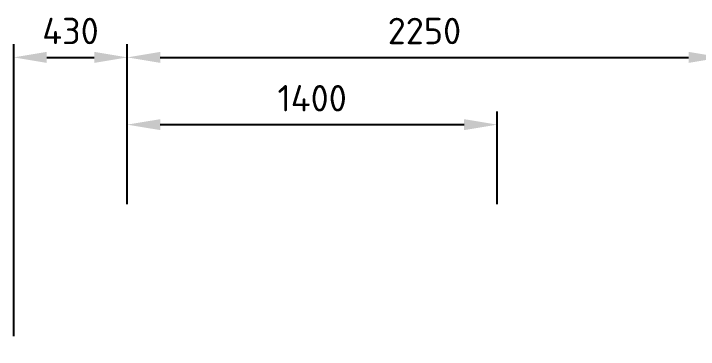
# Model space of a CAD drawing. Header units: millimetres. Extents: x -5247 to 64230, y -16204 to 29599.
# Drawn here: x 36555 to 39147, y 23106 to 24378 of the extents above; entities that cross this region are included whole.
import ezdxf

# ---------------------------------------------------------------- set-up
doc = ezdxf.new("R2010")
doc.units = ezdxf.units.MM
doc.layers.get('Defpoints').update_dxf_attribs({"color": 1, "lineweight": 50})
doc.layers.add('Размеры', color=8, linetype='Continuous')
doc.styles.add('GTO_Isocpeur', font='isocpeur.ttf')
doc.styles.get("Standard").update_dxf_attribs({"font": 'arial.ttf'})
doc.dimstyles.new('ISO-25', dxfattribs={"dimtxt": 2.5, "dimasz": 2.5, "dimexe": 1.25, "dimexo": 0.625, "dimtad": 1, "dimtxsty": 'Standard', "dimcen": 2.5, "dimadec": 0, "dimazin": 0, "dimtfac": 1, "dimtmove": 0, "dimatfit": 3, "dimfxl": 1, "dimarcsym": 0})

# ---------------------------------------------------------------- blocks, each defined once
blk = doc.blocks.new('*D137')
at = {"layer": 'Defpoints', "color": 0, "transparency": 16777216}
for p in [(36985.5, 24212.1), (36985.5, 23606.1), (36555.5, 23106.1)]:
    blk.add_point(p, dxfattribs=at)
at = {"layer": 'Размеры', "color": 0, "lineweight": -2, "transparency": 16777216}
for p, q in [((36555.5, 23156.1), (36555.5, 24262.1)), ((36985.5, 23656.1), (36985.5, 24262.1)), ((36680.5, 24212.1), (36860.5, 24212.1))]:
    blk.add_line(p, q, dxfattribs=at)
at = {"layer": 'Размеры', "color": 0, "transparency": 16777216}
for points in [[(36680.5, 24232.9), (36680.5, 24191.2), (36555.5, 24212.1)], [(36860.5, 24232.9), (36860.5, 24191.2), (36985.5, 24212.1)]]:
    blk.add_solid(points, dxfattribs=at)
at = {"layer": 'Размеры', "color": 0, "transparency": 16777216, "insert": (36770.5, 24312.1), "char_height": 100, "attachment_point": 5, "style": 'GTO_Isocpeur'}
blk.add_mtext('430', dxfattribs=at)
blk = doc.blocks.new('*D138')
at = {"layer": 'Defpoints', "color": 0, "transparency": 16777216}
for p in [(39235.5, 24212.1), (36985.5, 23606.1), (39235.5, 23606.1)]:
    blk.add_point(p, dxfattribs=at)
at = {"layer": 'Размеры', "color": 0, "lineweight": -2, "transparency": 16777216}
for p, q in [((36985.5, 23656.1), (36985.5, 24262.1)), ((39235.5, 23656.1), (39235.5, 24262.1)), ((37110.5, 24212.1), (39110.5, 24212.1))]:
    blk.add_line(p, q, dxfattribs=at)
at = {"layer": 'Размеры', "color": 0, "transparency": 16777216}
for points in [[(37110.5, 24232.9), (37110.5, 24191.2), (36985.5, 24212.1)], [(39110.5, 24232.9), (39110.5, 24191.2), (39235.5, 24212.1)]]:
    blk.add_solid(points, dxfattribs=at)
at = {"layer": 'Размеры', "color": 0, "transparency": 16777216, "insert": (38110.5, 24312.1), "char_height": 100, "attachment_point": 5, "style": 'GTO_Isocpeur'}
blk.add_mtext('2250', dxfattribs=at)
blk = doc.blocks.new('*D139')
at = {"layer": 'Defpoints', "color": 0, "transparency": 16777216}
for p in [(38385.5, 23957.3), (36985.5, 23606.1), (38385.5, 23606.1)]:
    blk.add_point(p, dxfattribs=at)
at = {"layer": 'Размеры', "color": 0, "lineweight": -2, "transparency": 16777216}
for p, q in [((36985.5, 23656.1), (36985.5, 24007.3)), ((38385.5, 23656.1), (38385.5, 24007.3)), ((37110.5, 23957.3), (38260.5, 23957.3))]:
    blk.add_line(p, q, dxfattribs=at)
at = {"layer": 'Размеры', "color": 0, "transparency": 16777216}
for points in [[(37110.5, 23978.1), (37110.5, 23936.5), (36985.5, 23957.3)], [(38260.5, 23978.1), (38260.5, 23936.5), (38385.5, 23957.3)]]:
    blk.add_solid(points, dxfattribs=at)
at = {"layer": 'Размеры', "color": 0, "transparency": 16777216, "insert": (37685.5, 24057.3), "char_height": 100, "attachment_point": 5, "style": 'GTO_Isocpeur'}
blk.add_mtext('1400', dxfattribs=at)

msp = doc.modelspace()

# ---------------------------------------------------------------- dimensions: what is measured, and where the dimension line sits
at = {"layer": 'Размеры'}
for base, p1, p2, picture, middle in [((36985.483, 24212.052), (36555.483, 23106.076), (36985.483, 23606.076), '*D137', (36770.483, 24312.052)), ((39235.483, 24212.052), (36985.483, 23606.076), (39235.483, 23606.076), '*D138', (38110.483, 24312.052)), ((38385.483, 23957.31), (36985.483, 23606.076), (38385.483, 23606.076), '*D139', (37685.483, 24057.31))]:
    dim = msp.add_linear_dim(base=base, p1=p1, p2=p2, dimstyle='ISO-25', override={"dimtxt": 100, "dimasz": 125, "dimexe": 50, "dimexo": 50, "dimgap": 50, "dimtxsty": 'GTO_Isocpeur'}, dxfattribs=at)
    dim.commit()
    dim.dimension.update_dxf_attribs({"geometry": picture, "text_midpoint": middle})

doc.saveas('drawing.dxf')
